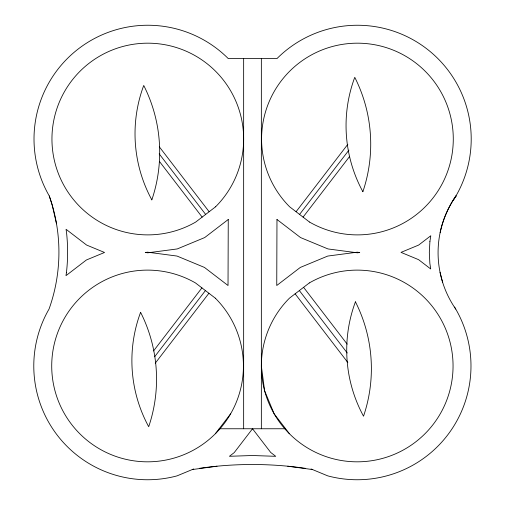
<?xml version="1.0" encoding="UTF-8"?>
<svg xmlns="http://www.w3.org/2000/svg" width="505" height="505" viewBox="0 0 505 505"><rect width="100%" height="100%" fill="white"/><g stroke="black" fill="none" stroke-linecap="round" stroke-linejoin="round"><path stroke-width="0.76" d="M261.375 140.586L261.375 137.48M243.625 364.414L243.625 367.52M440.145 232.527C442.98 219.435 448.371 206.962 455.971 195.921A98.911 98.911 0 0 0 455.744 309.079M153.539 350.943L201.924 287.888M154.644 356.751L205.421 290.577M155.269 363.183L208.918 293.26M296.075 211.74L347.812 144.31M299.579 214.423L348.917 150.124M303.082 217.112L349.548 156.556M215.345 433.744L230.577 413.892M455.037 197.411L456.097 196.022M193.712 468.962L177.021 475.874A113.783 113.783 0 0 1 49.029 309.079A168.563 168.563 0 0 0 49.256 195.921A113.783 113.783 0 0 1 228.254 58.574L276.974 58.574A113.783 113.783 0 0 1 453.547 199.923M192.279 469.555L217.011 466.21M219.176 428.758L285.603 428.758M287.762 466.21L312.5 469.555M311.067 468.962L327.758 475.874A113.783 113.783 0 0 0 454.557 307.072M303.587 287.326L347.175 344.139M299.351 290.577L347.257 353.008M295.122 293.822L347.819 362.495M159.321 146.816L209.146 211.74M159.182 153.867L205.649 214.423M159.517 161.543L202.151 217.112M289.428 433.744L274.196 413.892L264.62 390.775L261.35 365.967M49.256 195.921L52.204 205.074L56.516 223.81M440.07 272.41L442.569 282.125M261.35 58.574L261.35 428.758M243.65 58.574L243.65 428.758M199.424 468.337A367.981 367.981 0 0 1 305.348 468.337M228.254 219.492L228.026 285.508L204.462 267.429L177.021 256.06L147.567 252.184L145.288 252.487L147.795 252.816L177.242 248.94L204.689 237.571L228.254 219.492M276.974 219.492L276.746 285.508L300.311 267.429L327.758 256.06L357.205 252.184L359.712 252.513L357.433 252.816L327.979 248.94L300.538 237.571L276.974 219.492M429.9 241.541L429.319 252.45L429.856 263.357L430.702 268.957L418.582 259.658L401.014 252.38L418.651 245.07L430.797 235.753L429.9 241.541M66.42 272.713L65.991 275.642L86.387 259.993L104.535 252.475L86.589 245.045L66.067 229.295L66.502 232.357A177.249 177.249 0 0 1 66.42 272.713M252.519 428.758L234.213 452.613L229.415 456.293L252.386 455.51L275.736 456.318L270.712 452.461L252.519 428.758M215.572 206.81L195.719 222.042A95.849 95.849 0 0 1 52.312 147.384A95.849 95.849 0 0 1 180.582 48.96A95.849 95.849 0 0 1 215.572 206.81M309.281 282.958L289.428 298.19A95.849 95.849 0 0 0 324.418 456.04A95.849 95.849 0 0 0 452.688 357.616A95.849 95.849 0 0 0 309.281 282.958M309.502 222.042L289.655 206.81A95.849 95.849 0 0 1 324.646 48.96A95.849 95.849 0 0 1 452.916 147.384A95.849 95.849 0 0 1 309.502 222.042M215.345 298.19L195.498 282.958A95.849 95.849 0 0 0 52.084 357.616A95.849 95.849 0 0 0 180.354 456.04A95.849 95.849 0 0 0 215.345 298.19M151.835 199.854A148.015 148.015 0 0 0 143.736 85.465A138.301 138.301 0 0 0 151.835 199.854M355.432 301.813A138.301 138.301 0 0 0 363.531 416.202A148.015 148.015 0 0 0 355.432 301.813M362.868 191.711A148.015 148.015 0 0 0 354.762 77.322A138.301 138.301 0 0 0 362.868 191.711M140.598 312.33A138.301 138.301 0 0 0 148.697 426.712A148.015 148.015 0 0 0 140.598 312.33"/></g></svg>
